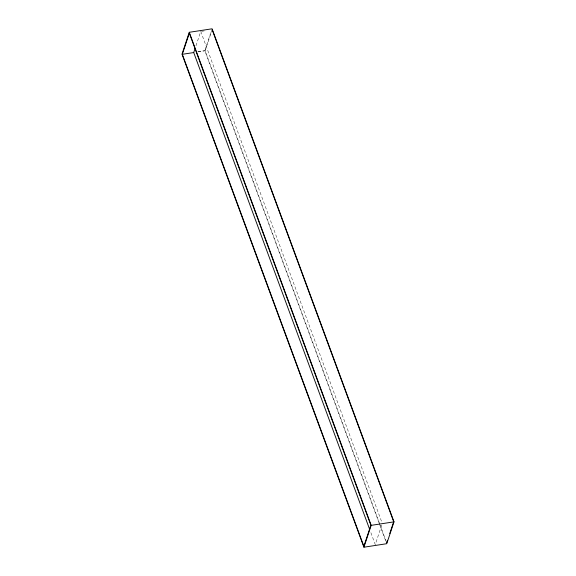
<?xml version="1.0" encoding="UTF-8"?>
<svg xmlns="http://www.w3.org/2000/svg" width="576" height="576" viewBox="0 0 576 576"><rect width="100%" height="100%" fill="white"/><g stroke="black" fill="none" stroke-linecap="round" stroke-linejoin="round"><path stroke-width="0.43" stroke-dasharray="2.88 2.16" d="M195.97 45.799L200.736 31.442L381.967 522.598M378.958 522.598L204.811 50.652L211.234 31.32M379.822 524.246L205.128 50.81L212.148 29.7M381.715 525.132L375.264 544.558L370.591 531.9M201.614 31.306L204.25 30.91M197.791 51.732L204.811 50.652M198.108 51.883L205.128 50.81M380.131 525.089L386.669 542.808M379.267 523.447L385.812 541.174"/><path stroke-width="0.86" d="M189.259 32.292L181.994 54.144L363.924 547.2L386.741 543.708L394.006 521.856L212.076 28.8L189.259 32.292L371.189 525.348L363.924 547.2M182.311 54.302L189.331 33.192L370.872 525.19L363.852 546.3L182.311 54.302L193.723 52.56L195.127 48.334M386.669 542.808L387.511 540.274M389.758 533.52L393.408 522.54M371.189 525.348L394.006 521.856M212.148 29.7L393.689 521.698M193.723 52.56L369.655 529.366"/></g></svg>
